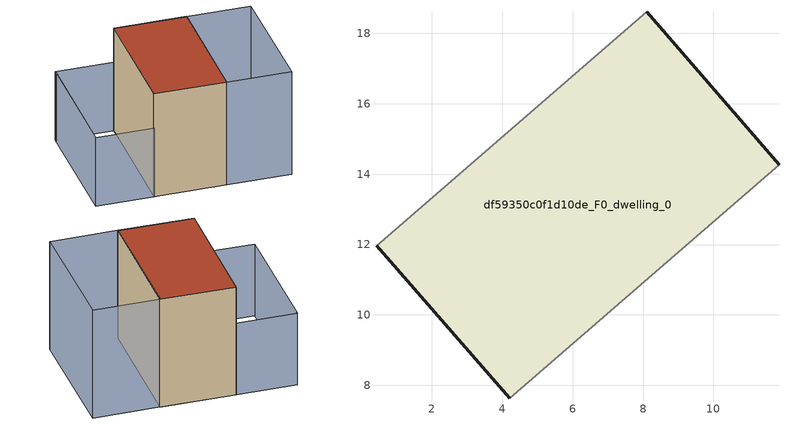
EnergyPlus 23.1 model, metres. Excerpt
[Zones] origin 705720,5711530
df59350c0f1d10de_F0_dwelling_0
 floor ground (EU_floor_Construction): 11.86,14.27 8.1,18.61 0.43,11.97 4.22,7.64 z0
 wall outside (EU_wall_Construction): 8.1,18.61 11.86,14.27 / 4.22,7.64 0.43,11.97 z0:9
 wall adiabatic (EU_wall_Construction): 0.43,11.97 8.1,18.61 / 11.86,14.27 4.22,7.64 z0:9
 roof outside (EU_roof_Construction): 8.1,18.61 11.86,14.27 4.22,7.64 0.43,11.97 z9
shading: 7.6,3.79 4.22,7.64 / 4.22,7.64 11.82,14.32 / 11.82,14.32 15.2,10.47 / 15.2,10.47 7.6,3.79 z0:9; 5.05,22.07 -2.57,15.41 / 0.46,11.94 -2.58,15.42 / -2.58,15.42 5.07,22.09 / 5.07,22.09 8.1,18.61 / 8.1,18.61 0.46,11.94 z0:6
[Building]
EU S2 Campaign: North Axis=0; Terrain=City; Solar Distribution=FullExterior
[Site:Location]
London: Latitude=51.5; Longitude=-0.5; Time Zone=0; Elevation=25
[SizingPeriod:WeatherFileDays]
AnnualSizingPeriod: Begin Month=1; Begin Day of Month=1; End Month=12; End Day of Month=31; Day of Week for Start Day=Monday; Use Weather File Daylight Saving Period=No; Use Weather File Rain and Snow Indicators=No
[MATERIAL]
EU_InternalMass_Material: Roughness=MediumRough; Thickness=0.1; Conductivity=1; Density=1800; Specific Heat=900; Thermal Absorptance=0.9; Solar Absorptance=0.7; Visible Absorptance=0.7
[MATERIAL:NOMASS] Roughness=MediumRough; Thermal Absorptance=0.9; Solar Absorptance=0.7; Visible Absorptance=0.7
Name | Thermal Resistance
EU_wall_NoMass | 0.724719
EU_roof_NoMass | 2.98947
EU_floor_NoMass | 2.39157
[CONSTRUCTION]
EU_wall_Construction: EU_wall_NoMass
EU_roof_Construction: EU_roof_NoMass
EU_floor_Construction: EU_floor_NoMass
EU_InternalMass_Construction: EU_InternalMass_Material
[ZONE]
df59350c0f1d10de_F0_dwelling_0: Type=1; Multiplier=1; Ceiling Height=autocalculate; Volume=524.237; Floor Area=autocalculate; Part of Total Floor Area=Yes
[INTERNALMASS]
df59350c0f1d10de_F0_dwelling_0_EU_InternalMass: Construction=EU_InternalMass_Construction; Zone or ZoneList=df59350c0f1d10de_F0_dwelling_0; Surface Area=58.2483
[OTHEREQUIPMENT]
EU_Step8_InternalGain_df59350c0f1d10de_F0_dwelling_0_f000: Fuel Type=Electricity; Zone or ZoneList or Space or SpaceList=df59350c0f1d10de_F0_dwelling_0; Schedule=EU_Step8_GainSchedule_df59350c0f1d10de_F0_dwelling_0_f000; Design Level Calculation Method=Watts/Area; Power per Zone Floor Area=1; Fraction Latent=0; Fraction Radiant=0; Fraction Lost=0; Carbon Dioxide Generation Rate=0; EndUse Subcategory=EU_Step8_InternalGains
[ZONEVENTILATION:DESIGNFLOWRATE]
EU_ConstantAir_df59350c0f1d10de_F0_dwelling_0: Zone or ZoneList or Space or SpaceList=df59350c0f1d10de_F0_dwelling_0; Schedule=EU_AlwaysOn; Design Flow Rate Calculation Method=AirChanges/Hour; Air Changes per Hour=0.418135; Ventilation Type=Natural; Fan Pressure Rise=0; Fan Total Efficiency=1; Constant Term Coefficient=1; Temperature Term Coefficient=0; Velocity Term Coefficient=0; Velocity Squared Term Coefficient=0; Minimum Indoor Temperature=-100; Maximum Indoor Temperature=100; Delta Temperature=-100; Minimum Outdoor Temperature=-100; Maximum Outdoor Temperature=100; Maximum Wind Speed=40
[HVACTEMPLATE:THERMOSTAT]
EU_HeatOnly_df59350c0f1d10de_F0_dwelling_0: Constant Heating Setpoint=20; Constant Cooling Setpoint=50
[HVACTEMPLATE:ZONE:IDEALLOADSAIRSYSTEM]
df59350c0f1d10de_F0_dwelling_0: Template Thermostat=EU_HeatOnly_df59350c0f1d10de_F0_dwelling_0; System Availability Schedule=EU_AlwaysOn; Maximum Heating Supply Air Temperature=50; Minimum Cooling Supply Air Temperature=13; Maximum Heating Supply Air Humidity Ratio=0.0156; Minimum Cooling Supply Air Humidity Ratio=0.0077; Heating Limit=NoLimit; Cooling Limit=NoLimit; Heating Availability Schedule=EU_AlwaysOn; Cooling Availability Schedule=EU_CoolingOff; Dehumidification Control Type=ConstantSensibleHeatRatio; Cooling Sensible Heat Ratio=0.7; Dehumidification Setpoint=60; Humidification Control Type=None; Humidification Setpoint=30; Outdoor Air Method=None; Outdoor Air Flow Rate per Person=0.00944; Outdoor Air Flow Rate per Zone Floor Area=0; Outdoor Air Flow Rate per Zone=0; Demand Controlled Ventilation Type=None; Outdoor Air Economizer Type=NoEconomizer; Heat Recovery Type=None; Sensible Heat Recovery Effectiveness=0.7; Latent Heat Recovery Effectiveness=0.65
[SIZING:ZONE]
df59350c0f1d10de_F0_dwelling_0: Zone Cooling Design Supply Air Temperature Input Method=SupplyAirTemperature; Zone Cooling Design Supply Air Temperature=13; Zone Heating Design Supply Air Temperature Input Method=SupplyAirTemperature; Zone Heating Design Supply Air Temperature=50; Zone Cooling Design Supply Air Humidity Ratio=0.008; Zone Heating Design Supply Air Humidity Ratio=0.008; Cooling Design Air Flow Method=DesignDay; Cooling Design Air Flow Rate=0; Cooling Minimum Air Flow per Zone Floor Area=0.000762; Cooling Minimum Air Flow=0; Cooling Minimum Air Flow Fraction=0.2; Heating Design Air Flow Method=DesignDay; Heating Design Air Flow Rate=0; Heating Maximum Air Flow per Zone Floor Area=0.002032; Heating Maximum Air Flow=0.141576; Heating Maximum Air Flow Fraction=0.3; Account for Dedicated Outdoor Air System=No; Dedicated Outdoor Air System Control Strategy=NeutralSupplyAir; Dedicated Outdoor Air Low Setpoint Temperature for Design=autosize; Dedicated Outdoor Air High Setpoint Temperature for Design=autosize; Zone Load Sizing Method=Sensible Load Only No Latent Load; Zone Latent Cooling Design Supply Air Humidity Ratio Input Method=HumidityRatioDifference; Zone Cooling Design Supply Air Humidity Ratio Difference=0.005; Zone Latent Heating Design Supply Air Humidity Ratio Input Method=HumidityRatioDifference; Zone Humidification Design Supply Air Humidity Ratio Difference=0.005
[SCHEDULE:CONSTANT]
Name | Hourly Value
EU_AlwaysOn | 1
EU_CoolingOff | 0
[SCHEDULE:FILE]
EU_Step8_GainSchedule_df59350c0f1d10de_F0_dwelling_0_f000: File=../../schedules/df59350c0f1d10de/df59350c0f1d10de_F0_dwelling_0_f000_gain.csv; Column Number=1; Rows to Skip at Top=0; Number of Hours of Data=8760; Column Separator=Comma; Interpolate to Timestep=No; Minutes per Item=60; Adjust Schedule for Daylight Savings=Yes
